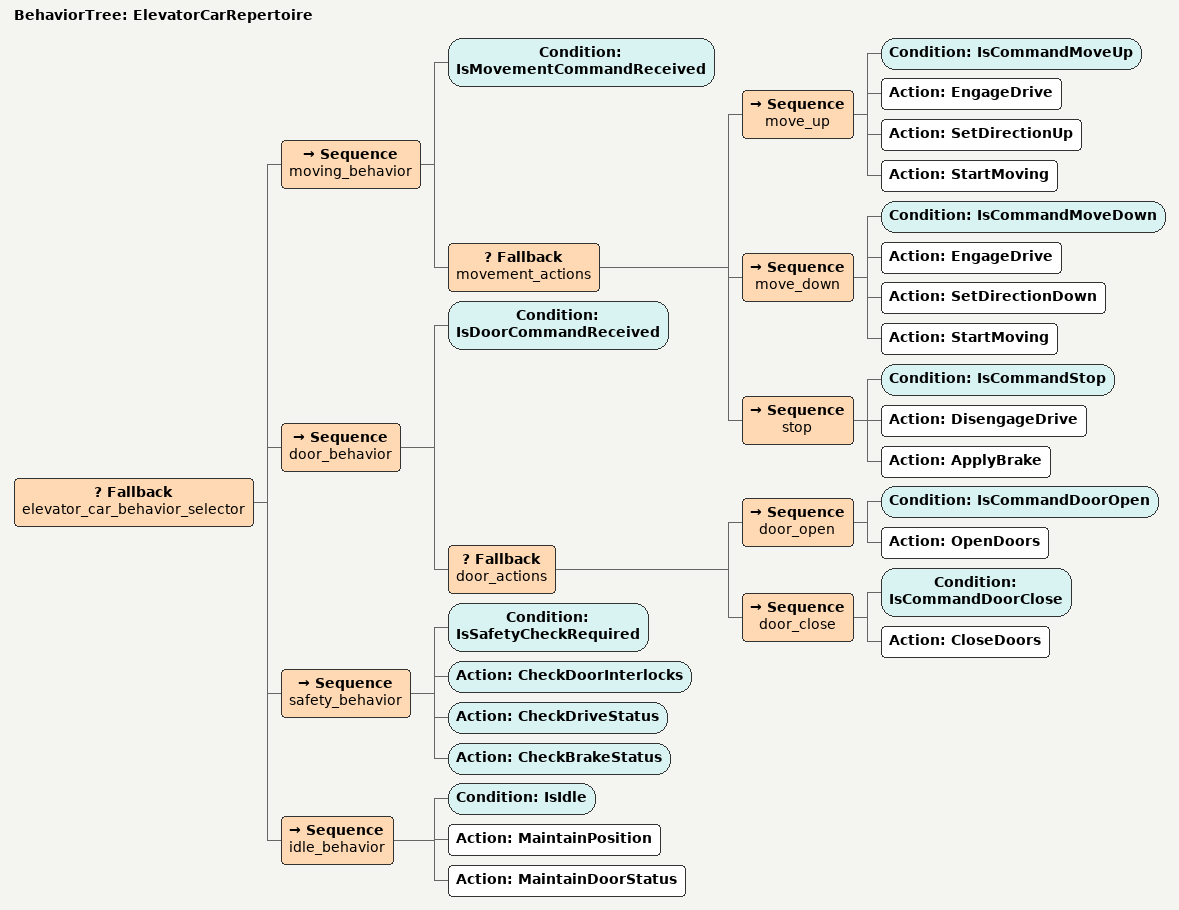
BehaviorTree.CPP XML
<root BTCPP_format="4">
  <BehaviorTree ID="ElevatorCarRepertoire">
    <Fallback name="elevator_car_behavior_selector">

      <!-- Moving behavior: highest priority -->
      <Sequence name="moving_behavior">
        <Condition ID="IsMovementCommandReceived"/>
        <Fallback name="movement_actions">
          <Sequence name="move_up">
            <Condition ID="IsCommandMoveUp"/>
            <Action ID="EngageDrive"/>
            <Action ID="SetDirectionUp"/>
            <Action ID="StartMoving"/>
          </Sequence>
          <Sequence name="move_down">
            <Condition ID="IsCommandMoveDown"/>
            <Action ID="EngageDrive"/>
            <Action ID="SetDirectionDown"/>
            <Action ID="StartMoving"/>
          </Sequence>
          <Sequence name="stop">
            <Condition ID="IsCommandStop"/>
            <Action ID="DisengageDrive"/>
            <Action ID="ApplyBrake"/>
          </Sequence>
        </Fallback>
      </Sequence>

      <!-- Door behavior: triggered by door open/close commands -->
      <Sequence name="door_behavior">
        <Condition ID="IsDoorCommandReceived"/>
        <Fallback name="door_actions">
          <Sequence name="door_open">
            <Condition ID="IsCommandDoorOpen"/>
            <Action ID="OpenDoors"/>
          </Sequence>
          <Sequence name="door_close">
            <Condition ID="IsCommandDoorClose"/>
            <Action ID="CloseDoors"/>
          </Sequence>
        </Fallback>
      </Sequence>

      <!-- Safety behavior: default routine -->
      <Sequence name="safety_behavior">
        <Condition ID="IsSafetyCheckRequired"/>
        <Action ID="CheckDoorInterlocks"/>
        <Action ID="CheckDriveStatus"/>
        <Action ID="CheckBrakeStatus"/>
      </Sequence>

      <!-- Idle behavior: lowest priority -->
      <Sequence name="idle_behavior">
        <Condition ID="IsIdle"/>
        <Action ID="MaintainPosition"/>
        <Action ID="MaintainDoorStatus"/>
      </Sequence>

    </Fallback>
  </BehaviorTree>
</root>
